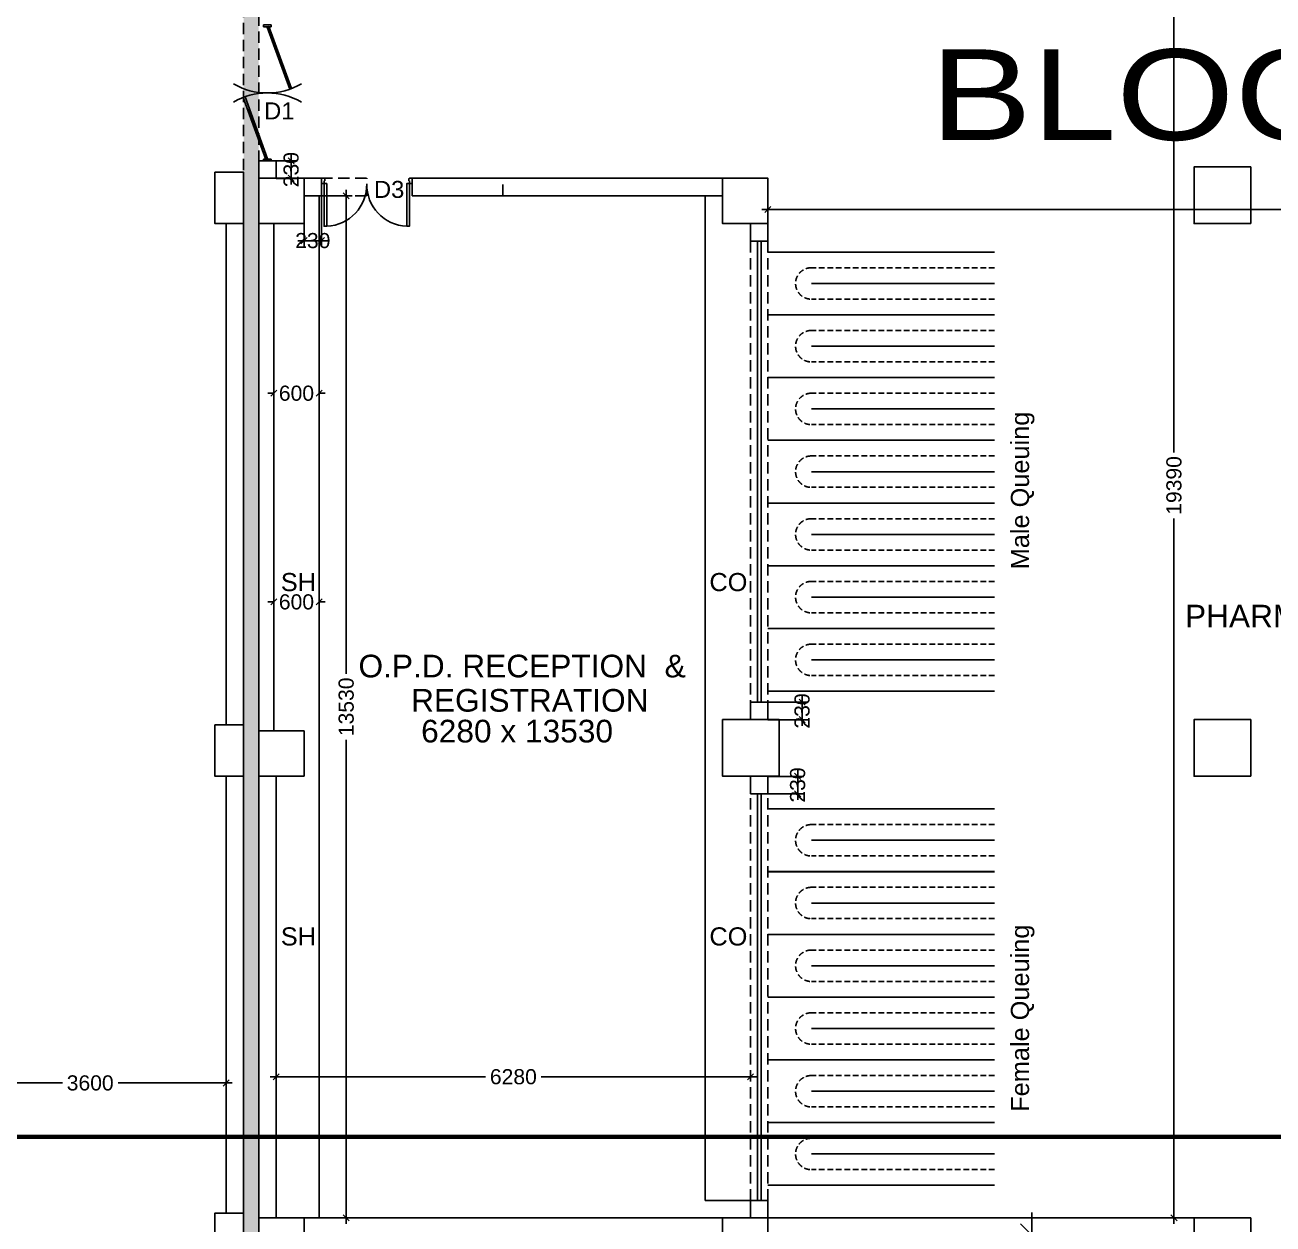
# Model space of a CAD drawing. Extents: x 6345096 to 6738923, y -6490958 to -6305885.
# Drawn here: x 6573896 to 6590415, y -6432885 to -6417014 of the extents above; entities that cross this region are included whole.
import ezdxf
from ezdxf.enums import TextEntityAlignment as Align

# ---------------------------------------------------------------- set-up
doc = ezdxf.new("R2010")
doc.units = 0
doc.header["$LTSCALE"] = 600
doc.header["$MEASUREMENT"] = 0
doc.header["$PDMODE"] = 35
for name, pattern in [('DASHED', [0.75, 0.5, -0.25]), ('HIDDEN', [0.375, 0.25, -0.125]), ('HIDDEN2', [0.1875, 0.125, -0.0625])]:
    doc.linetypes.add(name, pattern=pattern)
doc.layers.get('0').update_dxf_attribs({"linetype": 'CONTINUOUS'})
doc.layers.get('Defpoints').update_dxf_attribs({"linetype": 'CONTINUOUS'})
for name, color, linetype in [('8', 8, 'CONTINUOUS'), ('BLOCKS-PROP', 2, 'CONTINUOUS'), ('Counter', 7, 'CONTINUOUS'), ('DIMEN', 5, 'CONTINUOUS'), ('DOOR', 32, 'CONTINUOUS'), ('Duct', 8, 'CONTINUOUS'), ('Exp.Joint', 104, 'CONTINUOUS'), ('FURN', 32, 'CONTINUOUS'), ('furniture', 33, 'CONTINUOUS'), ('HS', 251, 'CONTINUOUS'), ('LA-column', 3, 'CONTINUOUS'), ('REVISIONS', 6, 'CONTINUOUS'), ('Room Dim', 1, 'CONTINUOUS'), ('Sections', 10, 'CONTINUOUS'), ('Shleves', 7, 'CONTINUOUS'), ('TEXT', 6, 'CONTINUOUS'), ('Walls', 7, 'CONTINUOUS'), ('WIN', 151, 'CONTINUOUS'), ('Working Dim', 5, 'CONTINUOUS')]:
    doc.layers.add(name, color=color, linetype=linetype)
doc.styles.add('ari', font='arial.ttf')
doc.styles.add('ARIAL', font='arial.ttf')
doc.styles.get("Standard").update_dxf_attribs({"font": 'romans.shx'})
doc.linetypes.add('FENCELINE1', pattern='A,0.25,-0.1,[133,ltypeshp.shx,S=0.1,R=0,X=-0.1,Y=0],-0.1,1', length=1.45)
doc.dimstyles.new('int. dim', dxfattribs={"dimtxt": 200, "dimasz": 80, "dimexe": 80, "dimexo": 0, "dimgap": 70, "dimtad": 0, "dimdec": 0, "dimzin": 12, "dimdsep": 46, "dimtxsty": 'ari', "dimblk": 'OBLIQUE', "dimcen": 2, "dimdle": 80, "dimclrd": 256, "dimclre": 256, "dimclrt": 6, "dimadec": 0, "dimazin": 0, "dimtfac": 1, "dimtdec": 0, "dimtix": 1, "dimtmove": 2, "dimatfit": 3, "dimfxl": 1, "dimtolj": 1, "dimtzin": 0, "dimlwd": -1, "dimlwe": -1, "dimarcsym": 0})
doc.dimstyles.new('STANDARD$0', dxfattribs={"dimscale": 0, "dimtxt": 150, "dimasz": 125, "dimexe": 0.75, "dimexo": 1, "dimgap": 25, "dimtad": 1, "dimdec": 0, "dimdsep": 46, "dimtxsty": 'Standard', "dimblk1": 'DOT', "dimblk2": 'DOT', "dimsah": 1, "dimcen": 2.5, "dimclrd": 1, "dimclre": 1, "dimclrt": 3, "dimadec": 0, "dimazin": 0, "dimtfac": 1, "dimtdec": 0, "dimtmove": 0, "dimatfit": 3, "dimldrblk": 'DOT', "dimfxl": 1, "dimtolj": 1, "dimtzin": 0, "dimarcsym": 0})

# ---------------------------------------------------------------- blocks, each defined once
blk = doc.blocks.new('_Oblique')
at = {"color": 0, "linetype": 'ByBlock', "lineweight": -2}
blk.add_line((-0.5, -0.5), (0.5, 0.5), dxfattribs=at)
blk = doc.blocks.new('*D290')
at = {"layer": 'Defpoints', "color": 0, "transparency": 16777216}
for p in [(6589104, -6413415), (6589105, -6413415, 5), (6589105, -6432804, 5)]:
    blk.add_point(p, dxfattribs=at)
at = {"layer": 'Working Dim', "transparency": 16777216}
for p, q in [((6589105, -6413415), (6589024, -6413415)), ((6589104, -6413335), (6589104, -6422673)), ((6589104, -6432884), (6589104, -6423546)), ((6589105, -6432804), (6589024, -6432804))]:
    blk.add_line(p, q, dxfattribs=at)
at = {"layer": 'Working Dim', "transparency": 16777216, "xscale": 80, "yscale": 80, "zscale": 80}
for p, rotation in [((6589104, -6413415), 90), ((6589104, -6432804), 270)]:
    blk.add_blockref('_Oblique', p, dxfattribs=dict(at, rotation=rotation))
at = {"layer": 'Working Dim', "color": 6, "transparency": 16777216, "insert": (6589104, -6423109), "char_height": 200, "attachment_point": 5, "rotation": 90, "style": 'ari'}
blk.add_mtext('\\A1;19390', dxfattribs=at)
blk = doc.blocks.new('*D291')
at = {"layer": 'Defpoints', "color": 0, "transparency": 16777216}
for p in [(6577820, -6419274), (6578148, -6432804), (6578197, -6432804, 5)]:
    blk.add_point(p, dxfattribs=at)
at = {"layer": 'Working Dim', "transparency": 16777216}
for p, q in [((6578148, -6419194), (6578148, -6425602)), ((6577820, -6419274), (6578228, -6419274)), ((6578148, -6432884), (6578148, -6426475)), ((6578197, -6432804), (6578068, -6432804))]:
    blk.add_line(p, q, dxfattribs=at)
at = {"layer": 'Working Dim', "transparency": 16777216, "xscale": 80, "yscale": 80, "zscale": 80}
for p, rotation in [((6578148, -6419274), 90), ((6578148, -6432804), 270)]:
    blk.add_blockref('_Oblique', p, dxfattribs=dict(at, rotation=rotation))
at = {"layer": 'Working Dim', "color": 6, "transparency": 16777216, "insert": (6578148, -6426039), "char_height": 200, "attachment_point": 5, "rotation": 90, "style": 'ari'}
blk.add_mtext('\\A1;13530', dxfattribs=at)
blk = doc.blocks.new('*D441')
at = {"layer": 'Defpoints', "color": 0, "transparency": 16777216}
for p in [(6587221, -6433034), (6587363, -6433034, 5), (6587363, -6440719, 5)]:
    blk.add_point(p, dxfattribs=at)
at = {"layer": 'DIMEN', "color": 8, "transparency": 16777216}
for p, q in [((6587221, -6432734), (6587221, -6435944)), ((6587363, -6433034), (6586921, -6433034)), ((6587221, -6441019), (6587221, -6437809)), ((6587363, -6440719), (6586921, -6440719))]:
    blk.add_line(p, q, dxfattribs=at)
at = {"layer": 'DIMEN', "color": 8, "transparency": 16777216, "xscale": 300, "yscale": 300, "zscale": 300}
for p, rotation in [((6587221, -6433034), 90), ((6587221, -6440719), 270)]:
    blk.add_blockref('_Oblique', p, dxfattribs=dict(at, rotation=rotation))
at = {"layer": 'DIMEN', "color": 7, "transparency": 16777216, "insert": (6587221, -6436876), "char_height": 500, "attachment_point": 5, "rotation": 90, "style": 'ari'}
blk.add_mtext('\\A1;7.68m', dxfattribs=at)
blk = doc.blocks.new('*D890')
at = {"layer": 'Defpoints', "color": 0, "transparency": 16777216}
for p in [(6576559, -6431018), (6572959, -6431314, 5), (6576559, -6431314, 5)]:
    blk.add_point(p, dxfattribs=at)
at = {"layer": 'Working Dim', "transparency": 16777216}
for p, q in [((6572879, -6431018), (6574391, -6431018)), ((6572959, -6431314), (6572959, -6430938)), ((6576639, -6431018), (6575128, -6431018)), ((6576559, -6431314), (6576559, -6430938))]:
    blk.add_line(p, q, dxfattribs=at)
at = {"layer": 'Working Dim', "transparency": 16777216, "xscale": 80, "yscale": 80, "zscale": 80, "rotation": 180}
blk.add_blockref('_Oblique', (6572959, -6431018), dxfattribs=at)
at = {"layer": 'Working Dim', "transparency": 16777216, "xscale": 80, "yscale": 80, "zscale": 80}
blk.add_blockref('_Oblique', (6576559, -6431018), dxfattribs=at)
at = {"layer": 'Working Dim', "color": 6, "transparency": 16777216, "insert": (6574759, -6431018), "char_height": 200, "attachment_point": 5, "style": 'ari'}
blk.add_mtext('\\A1;3600', dxfattribs=at)
blk = doc.blocks.new('*D1072')
at = {"layer": 'Defpoints', "color": 0, "transparency": 16777216}
for p in [(6577220, -6418814, -12), (6577220, -6419044, -12), (6577419, -6419044)]:
    blk.add_point(p, dxfattribs=at)
at = {"layer": 'Working Dim', "transparency": 16777216}
for p, q in [((6577220, -6418814), (6577499, -6418814)), ((6577419, -6418814), (6577419, -6418734)), ((6577419, -6418814), (6577419, -6419044)), ((6577220, -6419044), (6577499, -6419044)), ((6577419, -6419044), (6577419, -6419124))]:
    blk.add_line(p, q, dxfattribs=at)
at = {"layer": 'Working Dim', "transparency": 16777216, "xscale": 80, "yscale": 80, "zscale": 80}
for p, rotation in [((6577419, -6418814), 270), ((6577419, -6419044), 90)]:
    blk.add_blockref('_Oblique', p, dxfattribs=dict(at, rotation=rotation))
at = {"layer": 'Working Dim', "color": 6, "transparency": 16777216, "insert": (6577419, -6418929), "char_height": 200, "attachment_point": 5, "rotation": 90, "style": 'ari'}
blk.add_mtext('\\A1;230', dxfattribs=at)
blk = doc.blocks.new('Z$W@#5624')
at = {"layer": 'DOOR'}
for p, q in [((19, 470), (840, 769)), ((28, 446), (849, 745)), ((188, 518), (680, 697)), ((676, 709), (685, 685)), ((0, 400), (0, 499)), ((0, 499), (25, 499)), ((25, 400), (25, 499)), ((183, 529), (192, 506)), ((1798, 499), (1773, 499)), ((1773, 400), (1773, 499)), ((1798, 400), (1798, 499)), ((0, 400), (25, 400)), ((19, 470), (28, 446)), ((1770, 453), (949, 154)), ((1779, 429), (957, 130)), ((1610, 381), (1117, 202)), ((1614, 369), (1606, 393)), ((1779, 429), (1770, 453)), ((1798, 400), (1773, 400)), ((1113, 214), (1122, 190))]:
    blk.add_line(p, q, dxfattribs=at)
at = {"layer": 'DOOR', "color": 145}
for centre, start_param, end_param in [((0, 449), 2.617994, 3.665191), ((1798, 449), -0.523599, 0.523599)]:
    blk.add_ellipse(centre, major_axis=(-899, 0), ratio=1, start_param=start_param, end_param=end_param, dxfattribs=at)
blk = doc.blocks.new('*D1722')
at = {"layer": 'Defpoints', "color": 0, "transparency": 16777216}
for p in [(6577589, -6419274), (6577820, -6419274, 0), (6577820, -6419869)]:
    blk.add_point(p, dxfattribs=at)
at = {"layer": 'Working Dim', "transparency": 16777216}
for p, q in [((6577589, -6419274), (6577589, -6419949)), ((6577820, -6419274), (6577820, -6419949)), ((6577589, -6419869), (6577509, -6419869)), ((6577589, -6419869), (6577820, -6419869)), ((6577820, -6419869), (6577900, -6419869))]:
    blk.add_line(p, q, dxfattribs=at)
at = {"layer": 'Working Dim', "transparency": 16777216, "xscale": 80, "yscale": 80, "zscale": 80}
blk.add_blockref('_Oblique', (6577589, -6419869), dxfattribs=at)
at = {"layer": 'Working Dim', "transparency": 16777216, "xscale": 80, "yscale": 80, "zscale": 80, "rotation": 180}
blk.add_blockref('_Oblique', (6577820, -6419869), dxfattribs=at)
at = {"layer": 'Working Dim', "color": 6, "transparency": 16777216, "insert": (6577705, -6419869), "char_height": 200, "attachment_point": 5, "style": 'ari'}
blk.add_mtext('\\A1;230', dxfattribs=at)
blk = doc.blocks.new('*D1724')
at = {"layer": 'Defpoints', "color": 0, "transparency": 16777216}
for p in [(6577789, -6424651), (6577190, -6424871), (6577789, -6424871)]:
    blk.add_point(p, dxfattribs=at)
at = {"layer": 'Walls', "transparency": 16777216}
for p, q in [((6577190, -6424651), (6577110, -6424651)), ((6577190, -6424871), (6577190, -6424571)), ((6577190, -6424651), (6577198, -6424651)), ((6577789, -6424651), (6577781, -6424651)), ((6577789, -6424871), (6577789, -6424571)), ((6577789, -6424651), (6577869, -6424651))]:
    blk.add_line(p, q, dxfattribs=at)
at = {"layer": 'Walls', "transparency": 16777216, "xscale": 80, "yscale": 80, "zscale": 80}
blk.add_blockref('_Oblique', (6577190, -6424651), dxfattribs=at)
at = {"layer": 'Walls', "transparency": 16777216, "xscale": 80, "yscale": 80, "zscale": 80, "rotation": 180}
blk.add_blockref('_Oblique', (6577789, -6424651), dxfattribs=at)
at = {"layer": 'Walls', "color": 6, "transparency": 16777216, "insert": (6577489, -6424651), "char_height": 200, "attachment_point": 5, "style": 'ari'}
blk.add_mtext('\\A1;600', dxfattribs=at)
blk = doc.blocks.new('Z$W@#10897')
at = {"layer": 'DOOR'}
for p, q in [((44, 88), (0, 88)), ((0, 88), (0, 0)), ((0, 0), (44, 0)), ((44, 44), (44, 88)), ((56, 44), (44, 44)), ((44, 0), (44, 2)), ((56, 12), (54, 12)), ((56, 12), (56, 44)), ((1444, 12), (1444, 44)), ((1444, 44), (1456, 44)), ((1444, 12), (1446, 12)), ((1456, 44), (1456, 88)), ((1456, 88), (1500, 88)), ((1456, 0), (1456, 2)), ((1500, 0), (1456, 0)), ((1500, 88), (1500, 0))]:
    blk.add_line(p, q, dxfattribs=at)
for points in [[(88, 794), (88, 88), (44, 88), (44, 794)], [(1412, 794), (1412, 88), (1456, 88), (1456, 794)]]:
    blk.add_lwpolyline(points, close=True, dxfattribs=at)
at = {"layer": 'DOOR', "color": 145}
for centre, start, end in [((57, 102), 358.8871, 87.3823), ((1443, 102), 92.6177, 181.1129)]:
    blk.add_arc(centre, 693, start, end, dxfattribs=at)
at = {"layer": 'DOOR'}
for centre, start, end in [((44, 12), 270, 0), ((1456, 12), 180, 270)]:
    blk.add_arc(centre, 9.92, start, end, dxfattribs=at)
blk = doc.blocks.new('A$C3CEA6530')
at = {"layer": 'Duct', "color": 8, "linetype": 'HIDDEN2'}
for p, q in [((3000, 623, -28), (578, 623, -28)), ((3000, 208, -28), (578, 208, -28))]:
    blk.add_line(p, q, dxfattribs=at)
blk.add_arc((574, 415, -28), 208, 89.1442, 270.8558, dxfattribs=at)
at = {"layer": 'furniture', "color": 201, "linetype": 'FENCELINE1', "ltscale": 0.75}
for p, q in [((3000, 830), (0, 830)), ((3000, 415, -31), (578, 415, -31)), ((3000, 0), (0, 0))]:
    blk.add_line(p, q, dxfattribs=at)
blk = doc.blocks.new('A$C2FA148D2')
at = {"layer": 'Duct', "color": 8, "linetype": 'HIDDEN2'}
for p, q in [((3000, 623, -28), (578, 623, -28)), ((3000, 208, -28), (578, 208, -28))]:
    blk.add_line(p, q, dxfattribs=at)
blk.add_arc((574, 415, -28), 208, 89.1442, 270.8558, dxfattribs=at)
at = {"layer": 'furniture', "color": 30, "linetype": 'FENCELINE1', "ltscale": 0.75}
for p, q in [((3000, 830), (0, 830)), ((3000, 415, -31), (578, 415, -31)), ((3000, 0), (0, 0))]:
    blk.add_line(p, q, dxfattribs=at)
blk = doc.blocks.new('*D2044')
at = {"layer": 'Defpoints', "color": 0, "transparency": 16777216}
for p in [(6583729, -6419044, 1), (6599985, -6419044, 9), (6599985, -6419455)]:
    blk.add_point(p, dxfattribs=at)
at = {"layer": 'Working Dim', "transparency": 16777216}
for p, q in [((6583729, -6419044), (6583729, -6419535)), ((6599985, -6419044), (6599985, -6419535)), ((6583649, -6419455), (6591419, -6419455)), ((6600065, -6419455), (6592295, -6419455))]:
    blk.add_line(p, q, dxfattribs=at)
at = {"layer": 'Working Dim', "transparency": 16777216, "xscale": 80, "yscale": 80, "zscale": 80, "rotation": 180}
blk.add_blockref('_Oblique', (6583729, -6419455), dxfattribs=at)
at = {"layer": 'Working Dim', "transparency": 16777216, "xscale": 80, "yscale": 80, "zscale": 80}
blk.add_blockref('_Oblique', (6599985, -6419455), dxfattribs=at)
at = {"layer": 'Working Dim', "color": 6, "transparency": 16777216, "insert": (6591857, -6419455), "char_height": 200, "attachment_point": 5, "style": 'ari'}
blk.add_mtext('\\A1;16255', dxfattribs=at)
blk = doc.blocks.new('*D2057')
at = {"layer": 'Defpoints', "color": 0, "transparency": 16777216}
for p in [(6577190, -6421942), (6577789, -6421889), (6577789, -6421942)]:
    blk.add_point(p, dxfattribs=at)
at = {"layer": 'Working Dim', "transparency": 16777216}
for p, q in [((6577190, -6421942), (6577190, -6421809)), ((6577789, -6421942), (6577789, -6421809)), ((6577190, -6421889), (6577110, -6421889)), ((6577190, -6421889), (6577198, -6421889)), ((6577789, -6421889), (6577781, -6421889)), ((6577789, -6421889), (6577869, -6421889))]:
    blk.add_line(p, q, dxfattribs=at)
at = {"layer": 'Working Dim', "transparency": 16777216, "xscale": 80, "yscale": 80, "zscale": 80}
blk.add_blockref('_Oblique', (6577190, -6421889), dxfattribs=at)
at = {"layer": 'Working Dim', "transparency": 16777216, "xscale": 80, "yscale": 80, "zscale": 80, "rotation": 180}
blk.add_blockref('_Oblique', (6577789, -6421889), dxfattribs=at)
at = {"layer": 'Working Dim', "color": 6, "transparency": 16777216, "insert": (6577489, -6421889), "char_height": 200, "attachment_point": 5, "style": 'ari'}
blk.add_mtext('\\A1;600', dxfattribs=at)
blk = doc.blocks.new('*D2058')
at = {"layer": 'Defpoints', "color": 0, "transparency": 16777216}
for p in [(6583729, -6426959), (6583729, -6427189), (6584123, -6427189)]:
    blk.add_point(p, dxfattribs=at)
at = {"layer": 'Working Dim', "transparency": 16777216}
for p, q in [((6583729, -6426959), (6584203, -6426959)), ((6584123, -6426959), (6584123, -6426879)), ((6584123, -6426959), (6584123, -6427189)), ((6583729, -6427189), (6584203, -6427189)), ((6584123, -6427189), (6584123, -6427269))]:
    blk.add_line(p, q, dxfattribs=at)
at = {"layer": 'Working Dim', "transparency": 16777216, "xscale": 80, "yscale": 80, "zscale": 80}
for p, rotation in [((6584123, -6426959), 270), ((6584123, -6427189), 90)]:
    blk.add_blockref('_Oblique', p, dxfattribs=dict(at, rotation=rotation))
at = {"layer": 'Working Dim', "color": 6, "transparency": 16777216, "insert": (6584123, -6427074), "char_height": 200, "attachment_point": 5, "rotation": 90, "style": 'ari'}
blk.add_mtext('\\A1;230', dxfattribs=at)
blk = doc.blocks.new('*D2059')
at = {"layer": 'Defpoints', "color": 0, "transparency": 16777216}
for p in [(6583729, -6425979), (6583729, -6426209, 1), (6584182, -6426209)]:
    blk.add_point(p, dxfattribs=at)
at = {"layer": 'Working Dim', "transparency": 16777216}
for p, q in [((6584182, -6425979), (6584182, -6425899)), ((6583729, -6425979), (6584262, -6425979)), ((6584182, -6425979), (6584182, -6426209)), ((6583729, -6426209), (6584262, -6426209)), ((6584182, -6426209), (6584182, -6426289))]:
    blk.add_line(p, q, dxfattribs=at)
at = {"layer": 'Working Dim', "transparency": 16777216, "xscale": 80, "yscale": 80, "zscale": 80}
for p, rotation in [((6584182, -6425979), 270), ((6584182, -6426209), 90)]:
    blk.add_blockref('_Oblique', p, dxfattribs=dict(at, rotation=rotation))
at = {"layer": 'Working Dim', "color": 6, "transparency": 16777216, "insert": (6584182, -6426094), "char_height": 200, "attachment_point": 5, "rotation": 90, "style": 'ari'}
blk.add_mtext('\\A1;230', dxfattribs=at)
blk = doc.blocks.new('A$C2CD672AE')
at = {"layer": 'Walls', "color": 8, "linetype": 'HIDDEN'}
for p, q in [((46670.1, 37610.2), (46670.1, 37380.2)), ((46900.1, 37610.2), (46670.1, 37610.2)), ((46900.1, 37380.2), (46900.1, 37610.2)), ((48100.5, 37150.2), (48100.5, 37380.2)), ((49900.5, 37150.2), (49900.5, 37380.2)), ((46240.1, 30145.2), (46240.1, 36780.4)), ((46470.1, 30145.2), (46470.1, 36780.3)), ((46670.1, 30065.1), (46670.1, 36780.2)), ((46870.1, 30065.1), (46870.1, 36780.2)), ((46240, 23685.1), (46240, 29465.1)), ((46470.1, 23685.1), (46470.1, 29465.1)), ((46670.1, 23620), (46670.1, 29465.1)), ((46900.1, 23620), (46900.1, 29465.1))]:
    blk.add_line(p, q, dxfattribs=at)
for points in [[(47270.1, 37380.2), (48100.5, 37380.2)], [(49900.5, 37380.2), (52809.9, 37380.2)], [(47270, 37150.2), (48100.5, 37150.2)], [(49900.5, 37150.2), (52809.9, 37150.2)], [(47270, 23620), (52809.9, 23620.1)], [(53409.9, 23620.1), (59050, 23620.1)]]:
    blk.add_lwpolyline(points, dxfattribs=at)
blk = doc.blocks.new('*D2447')
at = {"layer": 'Defpoints', "color": 0, "transparency": 16777216}
for p in [(6577219, -6430947), (6583500, -6430936), (6583500, -6430947, 1)]:
    blk.add_point(p, dxfattribs=at)
at = {"layer": 'Working Dim', "transparency": 16777216}
for p, q in [((6577219, -6430947), (6577219, -6430856)), ((6583500, -6430947), (6583500, -6430856)), ((6577139, -6430936), (6579991, -6430936)), ((6583580, -6430936), (6580729, -6430936))]:
    blk.add_line(p, q, dxfattribs=at)
at = {"layer": 'Working Dim', "transparency": 16777216, "xscale": 80, "yscale": 80, "zscale": 80, "rotation": 180}
blk.add_blockref('_Oblique', (6577219, -6430936), dxfattribs=at)
at = {"layer": 'Working Dim', "transparency": 16777216, "xscale": 80, "yscale": 80, "zscale": 80}
blk.add_blockref('_Oblique', (6583500, -6430936), dxfattribs=at)
at = {"layer": 'Working Dim', "color": 6, "transparency": 16777216, "insert": (6580360, -6430936), "char_height": 200, "attachment_point": 5, "style": 'ari'}
blk.add_mtext('\\A1;6280', dxfattribs=at)

msp = doc.modelspace()

# ---------------------------------------------------------------- hatches: boundary and pattern name
at = {"layer": 'Exp.Joint', "linetype": 'HIDDEN'}
msp.add_hatch(color=256, dxfattribs=at).paths.add_polyline_path([(6576989.529, -6334860.673), (6576789.529, -6334860.673), (6576789.529, -6455500.935), (6576989.529, -6455500.935)])

# ---------------------------------------------------------------- linework, layer by layer
at = {"layer": 'Exp.Joint', "linetype": 'HIDDEN', "elevation": 4.947}
msp.add_lwpolyline([(6576989.529, -6334860.673), (6576789.529, -6334860.673), (6576789.529, -6455500.935), (6576989.529, -6455500.935)], close=True, dxfattribs=at)
at = {"layer": 'furniture', "color": 30, "linetype": 'Continuous'}
for p, q in [((6582899.881, -6432573.854, 1.078), (6582899.881, -6419273.741)), ((6583499.881, -6432573.854, 1.078), (6582899.881, -6432573.854, 1.078))]:
    msp.add_line(p, q, dxfattribs=at)
at = {"layer": 'LA-column', "color": 2}
for points, elevation in [([(6576789.529, -6419643.753), (6576789.529, -6418963.753), (6576409.529, -6418963.753), (6576409.529, -6419643.753)], 28.232), ([(6590119.358, -6419643.706), (6589369.358, -6419643.706), (6589369.358, -6418893.706), (6590119.358, -6418893.706)], 5.131), ([(6590119.358, -6419643.706), (6589369.358, -6419643.706), (6589369.358, -6418893.706), (6590119.358, -6418893.706)], 5.131), ([(6577589.529, -6419643.706), (6576989.529, -6419643.706), (6576989.529, -6419043.706), (6577589.529, -6419043.706)], 0.191), ([(6583729.321, -6419643.706), (6583129.321, -6419643.706), (6583129.321, -6419043.706), (6583729.321, -6419043.706)], 1.078), ([(6576789.529, -6426958.688), (6576789.529, -6426278.688), (6576409.529, -6426278.688), (6576409.529, -6426958.688)], 1.721), ([(6583879.321, -6426958.688), (6583129.321, -6426958.688), (6583129.321, -6426208.688), (6583879.321, -6426208.688)], 1.078), ([(6590119.358, -6426958.688), (6589369.358, -6426958.688), (6589369.358, -6426208.688), (6590119.358, -6426208.688)], 9.492), ([(6577589.529, -6426958.688), (6576989.529, -6426958.688), (6576989.529, -6426358.688), (6577589.529, -6426358.688)], 1.721), ([(6576789.529, -6433418.819), (6576789.529, -6432738.819), (6576409.529, -6432738.819), (6576409.529, -6433418.819)], 0.191), ([(6577589.529, -6433403.854), (6576989.529, -6433403.854), (6576989.529, -6432803.854), (6577589.529, -6432803.854)], 0.191), ([(6583729.321, -6433403.854), (6583129.321, -6433403.854), (6583129.321, -6432803.854), (6583729.321, -6432803.854)], 1.078), ([(6590119.358, -6433553.854), (6589369.358, -6433553.854), (6589369.358, -6432803.854), (6590119.358, -6432803.854)], 14.623)]:
    msp.add_lwpolyline(points, close=True, dxfattribs=dict(at, elevation=elevation))
at = {"layer": 'REVISIONS', "linetype": 'Continuous'}
for p, q in [((6577819.647, -6419273.739, 0.191), (6577819.646, -6419043.739, 0.191)), ((6579019.647, -6419273.737, 0.191), (6579019.646, -6419043.737, 0.191))]:
    msp.add_line(p, q, dxfattribs=at)
for points in [[(6577589.529, -6419043.74), (6577819.646, -6419043.739)], [(6579019.646, -6419043.739), (6583129.321, -6419043.74)], [(6577589.412, -6419273.74), (6577819.647, -6419273.739)], [(6579019.647, -6419273.739), (6583129.321, -6419273.741)]]:
    msp.add_lwpolyline(points, dxfattribs=at)
at = {"layer": 'Sections', "linetype": 'DASHED', "lineweight": 0, "ltscale": 2, "const_width": 60, "flags": 128}
msp.add_lwpolyline([(6654551.252, -6431729.833), (6655099.12, -6430597.18), (6655099.12, -6431729.833), (6529675.592, -6431729.833), (6529675.592, -6430597.18), (6530223.46, -6431729.833)], dxfattribs=at)
at = {"layer": 'Shleves'}
msp.add_line((6577789.439, -6432803.853), (6577789.441, -6419273.74), dxfattribs=at)
at = {"layer": 'Walls', "linetype": 'Continuous'}
for p, q in [((6577219.439, -6418813.692), (6576989.437, -6418813.692)), ((6576989.439, -6418813.692), (6576989.439, -6419043.691)), ((6577219.53, -6419043.735), (6577219.53, -6418813.692)), ((6576559.529, -6426278.67), (6576559.53, -6419643.545)), ((6576789.529, -6426278.67), (6576789.53, -6419643.572)), ((6576989.528, -6426358.807), (6576989.529, -6419643.708)), ((6577189.528, -6426358.807), (6577189.529, -6419643.706)), ((6576559.415, -6432738.819), (6576559.415, -6426958.833)), ((6576789.439, -6432738.819), (6576789.439, -6426958.833)), ((6576989.439, -6432803.854), (6576989.44, -6426958.781)), ((6577219.439, -6432803.854), (6577219.44, -6426958.781))]:
    msp.add_line(p, q, dxfattribs=at)
at = {"layer": 'Walls', "color": 7}
for p, q in [((6583499.321, -6419873.706, 1.078), (6583499.321, -6419643.706)), ((6583729.321, -6419873.706, 1.078), (6583729.321, -6419643.706)), ((6583499.321, -6419873.706, 1.078), (6583729.321, -6419873.706, 1.078)), ((6583499.881, -6419873.706, 1.078), (6583729.321, -6419873.706, 1.078)), ((6583499.881, -6425978.688), (6583499.881, -6426208.688)), ((6583499.881, -6425978.688), (6583729.321, -6425978.688)), ((6583729.321, -6425978.688), (6583729.321, -6426208.688)), ((6583499.881, -6427188.688), (6583499.881, -6426958.688)), ((6583729.321, -6427188.688), (6583729.321, -6426958.688)), ((6583499.881, -6427188.688), (6583729.321, -6427188.688)), ((6583499.881, -6432803.854, 1.078), (6583499.881, -6432573.854, 1.078)), ((6583499.881, -6432573.854, 1.078), (6583729.321, -6432573.854, 1.078)), ((6583729.321, -6432803.854, 1.078), (6583729.321, -6432573.854, 1.078))]:
    msp.add_line(p, q, dxfattribs=at)
at = {"layer": 'Walls', "color": 8, "linetype": 'HIDDEN'}
for p, q in [((6583499.882, -6419873.706, 1.078), (6583499.881, -6425978.688)), ((6583729.322, -6419873.706, 1.078), (6583729.321, -6425978.688)), ((6583499.881, -6432573.854, 1.078), (6583499.881, -6427188.688)), ((6583729.321, -6432573.854, 1.078), (6583729.321, -6427188.688))]:
    msp.add_line(p, q, dxfattribs=at)
at = {"layer": 'Walls', "linetype": 'Continuous'}
for points in [[(6577589.412, -6432803.854), (6583129.321, -6432803.847)], [(6583729.321, -6432803.846), (6589369.358, -6432803.838)]]:
    msp.add_lwpolyline(points, dxfattribs=at)
at = {"layer": 'WIN', "elevation": 0}
for points in [[(6583589.601, -6425978.688), (6583639.601, -6425978.688), (6583639.601, -6419873.706), (6583589.601, -6419873.706)], [(6583589.601, -6432573.854), (6583639.601, -6432573.854), (6583639.601, -6427188.688), (6583589.601, -6427188.688)]]:
    msp.add_lwpolyline(points, close=True, dxfattribs=at)

# ---------------------------------------------------------------- block references
at = {"layer": 'DOOR', "linetype": 'Continuous', "xscale": 1.001247152686119, "yscale": 1.001247152686119, "zscale": 1.001247152686119, "rotation": 270}
msp.add_blockref('Z$W@#5624', (6576654.44, -6417013.663), dxfattribs=at)
at = {"layer": 'DOOR', "xscale": -0.7999999783933163, "yscale": 0.7999999783933163, "zscale": 0.7999999790291321, "rotation": 180}
msp.add_blockref('Z$W@#10897', (6577819.646, -6419043.705), dxfattribs=at)
at = {"layer": 'FURN'}
for name, p in [('A$C2FA148D2', (6583729.321, -6420850.212, 31.897)), ('A$C2FA148D2', (6583729.321, -6421680.606, 31.897)), ('A$C2FA148D2', (6583729.321, -6422511, 31.897)), ('A$C2FA148D2', (6583729.321, -6423341.394, 31.897)), ('A$C2FA148D2', (6583729.321, -6424171.788, 31.897)), ('A$C2FA148D2', (6583729.321, -6425002.181, 31.897)), ('A$C2FA148D2', (6583729.321, -6425832.575, 31.897)), ('A$C3CEA6530', (6583729.321, -6428220.483, 0.539)), ('A$C3CEA6530', (6583729.321, -6429050.877, 0.539)), ('A$C3CEA6530', (6583729.321, -6429881.271, 0.539)), ('A$C3CEA6530', (6583729.321, -6430711.664, 0.539)), ('A$C3CEA6530', (6583729.321, -6431542.058, 0.539)), ('A$C3CEA6530', (6583729.321, -6432372.452, 0.539))]:
    msp.add_blockref(name, p, dxfattribs=at)
at = {"layer": 'HS'}
msp.add_blockref('A$C2CD672AE', (6530319.294, -6456423.902, 8.17), dxfattribs=at)

# ---------------------------------------------------------------- texts
at = {"layer": '8', "color": 6, "style": 'ari'}
msp.add_text('D1', height=225, dxfattribs=at).set_placement((6577261.7, -6418263.599, -5.805), align=Align.CENTER)
msp.add_text('D3', height=225, dxfattribs=at).set_placement((6578515.099, -6419302.687))
at = {"layer": 'BLOCKS-PROP', "color": 10, "style": 'ARIAL', "width": 1.2}
msp.add_text('BLOCK - 2D', height=1200, dxfattribs=at).set_placement((6591468.214, -6418535.875, 2.44), align=Align.CENTER)
at = {"layer": 'Counter', "color": 10, "style": 'ARIAL'}
for s, p in [('SH', (6577282.069, -6424507.586, 27.151)), ('CO', (6582954.717, -6424507.587, 27.151)), ('SH', (6577282.069, -6429197.705, -4.95)), ('CO', (6582954.717, -6429197.706, -4.95))]:
    msp.add_text(s, height=240, dxfattribs=at).set_placement(p)
at = {"layer": 'furniture', "color": 30, "linetype": 'FENCELINE1', "ltscale": 0.75, "style": 'ARIAL'}
msp.add_text('Male Queuing ', height=240, rotation=90, dxfattribs=at).set_placement((6587185.482, -6423129.013, 33.476), align=Align.CENTER)
at = {"layer": 'furniture', "color": 201, "linetype": 'FENCELINE1', "ltscale": 0.75, "style": 'ARIAL'}
msp.add_text('Female Queuing ', height=240, rotation=90, dxfattribs=at).set_placement((6587185.482, -6430113.594, 33.476), align=Align.CENTER)
at = {"layer": 'Room Dim', "color": 1, "style": 'ari'}
msp.add_text('6280 x 13530', height=300, rotation=0.0000156, dxfattribs=at).set_placement((6580409.117, -6426510.398, 45.042), align=Align.CENTER)
at = {"layer": 'TEXT', "color": 7, "style": 'ARIAL'}
for s, p in [('PHARMACY WAITING HALL', (6591973.789, -6424988.338, -6.294)), ('O.P.D. RECEPTION  &', (6580475.443, -6425649.238, 5.131)), ('REGISTRATION ', (6580635.686, -6426103.062, 45.042))]:
    msp.add_text(s, height=300, dxfattribs=at).set_placement(p, align=Align.CENTER)

# ---------------------------------------------------------------- dimensions: what is measured, and where the dimension line sits
at = {"layer": 'DIMEN'}
dim = msp.add_linear_dim(base=(6587220.731, -6433033.841), p1=(6587362.843, -6440718.815, 5.131), p2=(6587362.832, -6433033.841, 5.322), angle=90, dimstyle='STANDARD$0', override={"dimscale": 1, "dimtxt": 500, "dimasz": 300, "dimexe": 300, "dimexo": 0, "dimgap": 1, "dimtad": 0, "dimdec": 2, "dimlfac": 0.001, "dimzin": 0, "dimpost": 'm', "dimtxsty": 'ari', "dimblk1": 'Oblique', "dimblk2": 'Oblique', "dimcen": 0, "dimdle": 300, "dimclrd": 8, "dimclre": 8, "dimclrt": 7, "dimadec": 2, "dimtdec": 2, "dimtmove": 2, "dimfxl": 0.75, "dimfrac": 1, "dimlwd": 65535, "dimlwe": 65535}, dxfattribs=at)
dim.commit()
dim.dimension.update_dxf_attribs({"geometry": '*D441', "text_midpoint": (6587220.731, -6436876.328)})
at = {"layer": 'Walls', "color": 7}
dim = msp.add_linear_dim(base=(6577789.44, -6424650.516), p1=(6577189.528, -6424870.928), p2=(6577789.44, -6424870.928), dimstyle='int. dim', override={"dimtxt": 200, "dimarcsym": 1}, dxfattribs=at)
dim.commit()
dim.dimension.update_dxf_attribs({"geometry": '*D1724', "text_midpoint": (6577489.484, -6424650.516)})
at = {"layer": 'Working Dim', "color": 6}
dim = msp.add_linear_dim(base=(6589104.322, -6413414.832), p1=(6589104.68, -6432803.839, 5.322), p2=(6589104.68, -6413414.832, 5.322), angle=90, text='19390', dimstyle='int. dim', override={"dimtxt": 200, "dimarcsym": 1}, dxfattribs=at)
dim.commit()
dim.dimension.update_dxf_attribs({"geometry": '*D290', "text_midpoint": (6589104.322, -6423109.335)})
for base, p1, p2, picture, middle in [((6577419.066, -6419043.735), (6577219.53, -6418813.692, -12.251), (6577219.53, -6419043.735, -12.251), '*D1072', (6577419.066, -6418928.714)), ((6584181.866, -6426208.688), (6583729.321, -6425978.688), (6583729.321, -6426208.688, 1.078), '*D2059', (6584181.866, -6426093.688)), ((6584122.845, -6427188.688), (6583729.321, -6426958.688), (6583729.321, -6427188.688), '*D2058', (6584122.845, -6427073.688))]:
    dim = msp.add_linear_dim(base=base, p1=p1, p2=p2, angle=90, dimstyle='int. dim', override={"dimtxt": 200, "dimarcsym": 1}, dxfattribs=at)
    dim.commit()
    dim.dimension.update_dxf_attribs({"geometry": picture, "text_midpoint": middle})
dim = msp.add_linear_dim(base=(6578148.008, -6432803.848), p1=(6577819.647, -6419273.739), p2=(6578197.071, -6432803.848, 5.322), angle=90, dimstyle='int. dim', override={"dimtxt": 200, "dimarcsym": 1}, dxfattribs=at)
dim.commit()
dim.dimension.update_dxf_attribs({"geometry": '*D291', "text_midpoint": (6578148.008, -6426038.793), "dimtype": 160})
for base, p1, p2, picture, middle in [((6599984.539, -6419455.179), (6583729.321, -6419043.706, 1.078), (6599984.539, -6419043.706, 9.04), '*D2044', (6591856.93, -6419455.179)), ((6577819.647, -6419868.908), (6577589.412, -6419273.74), (6577819.647, -6419273.739, 0.191), '*D1722', (6577704.529, -6419868.908)), ((6577789.441, -6421888.857), (6577189.529, -6421941.844), (6577789.441, -6421941.844), '*D2057', (6577489.485, -6421888.857)), ((6576559.415, -6431018.29), (6572959.438, -6431313.85, 5.131), (6576559.415, -6431313.85, 5.131), '*D890', (6574759.427, -6431018.29))]:
    dim = msp.add_linear_dim(base=base, p1=p1, p2=p2, dimstyle='int. dim', override={"dimtxt": 200, "dimarcsym": 1}, dxfattribs=at)
    dim.commit()
    dim.dimension.update_dxf_attribs({"geometry": picture, "text_midpoint": middle})
at = {"layer": 'Working Dim'}
dim = msp.add_linear_dim(base=(6583499.881, -6430936.417), p1=(6577219.439, -6430946.624), p2=(6583499.881, -6430946.623, 0.752), dimstyle='int. dim', dxfattribs=at)
dim.commit()
dim.dimension.update_dxf_attribs({"geometry": '*D2447', "text_midpoint": (6580359.66, -6430936.417)})

doc.saveas('drawing.dxf')
